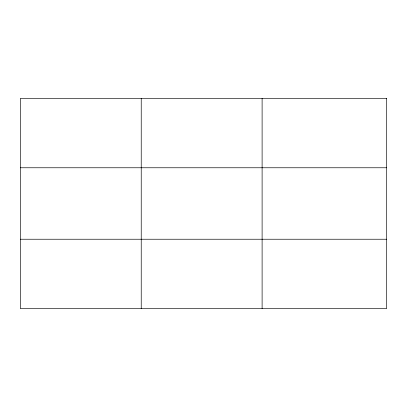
<?xml version="1.0" encoding="UTF-8"?>
<svg xmlns="http://www.w3.org/2000/svg" width="407" height="407" viewBox="0 0 407 407"><rect width="100%" height="100%" fill="white"/><g stroke="black" fill="none" stroke-linecap="round" stroke-linejoin="round"><path stroke-width="0.61" d="M141.229 308.603L141.229 98.397M262.108 308.603L262.108 98.397M20.35 167.765L386.65 167.765M20.35 239.235L386.65 239.235M386.65 98.397L386.65 308.603L20.35 308.603L20.35 98.397L386.65 98.397"/></g></svg>
